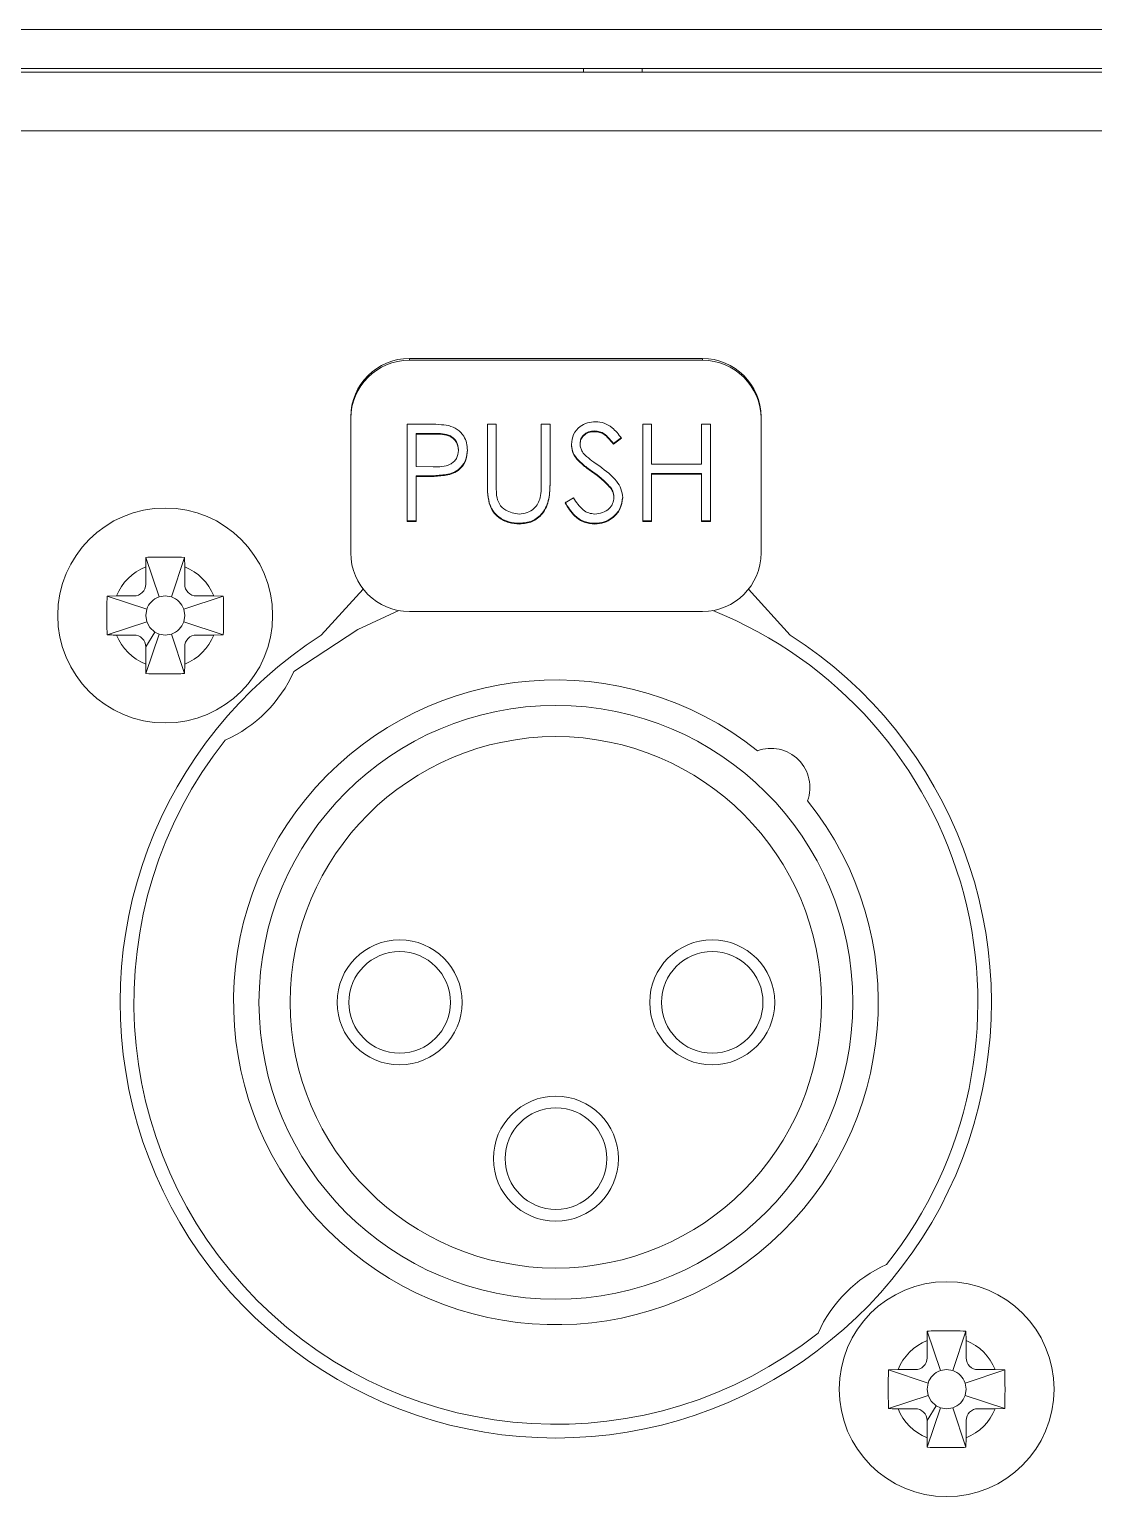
# Model space of a CAD drawing. Header units: millimetres. Extents: x 5 to 589, y 5 to 415.
# Drawn here: x 226.68 to 240.3, y 350.92 to 369.7 of the extents above; entities that cross this region are included whole.
import ezdxf

# ---------------------------------------------------------------- set-up
doc = ezdxf.new("R2010")
doc.units = ezdxf.units.MM

msp = doc.modelspace()

# ---------------------------------------------------------------- linework, layer by layer
at = {"color": 7, "linetype": 'Continuous', "lineweight": 15}
for p, q in [((83.7734, 369.699), (298.2734, 369.699)), ((83.7734, 369.199), (298.2734, 369.199)), ((84.2234, 369.149), (297.8234, 369.149)), ((233.7734, 369.149), (233.7734, 369.199)), ((234.5234, 369.149), (234.5234, 369.199)), ((84.2234, 368.399), (297.8234, 368.399)), ((231.5456, 365.4876), (231.5456, 365.4658)), ((235.2956, 365.4876), (231.5456, 365.4876)), ((235.2956, 365.4658), (231.5456, 365.4658)), ((235.2956, 365.4658), (235.2956, 365.4876)), ((230.7956, 364.7186), (230.7956, 364.7404)), ((230.7956, 364.7186), (230.7956, 362.999)), ((231.5187, 364.6468), (231.7639, 364.6468)), ((231.5187, 363.4015), (231.5187, 364.6468)), ((232.5444, 364.6468), (232.6566, 364.6468)), ((232.5444, 363.8947), (232.5444, 364.6468)), ((232.6566, 364.6468), (232.6566, 363.9007)), ((233.2335, 364.6468), (233.3457, 364.6468)), ((233.2335, 363.9007), (233.2335, 364.6468)), ((233.3457, 364.6468), (233.3457, 363.8947)), ((234.5316, 364.6468), (234.6437, 364.6468)), ((234.5316, 363.4015), (234.5316, 364.6468)), ((234.6437, 364.6468), (234.6437, 364.1359)), ((235.2848, 364.6468), (235.397, 364.6468)), ((235.2848, 364.1359), (235.2848, 364.6468)), ((235.397, 364.6468), (235.397, 363.4015)), ((236.0456, 364.7404), (236.0456, 364.7186)), ((236.0456, 364.7186), (236.0456, 362.999)), ((231.8595, 364.5277), (231.6309, 364.5277)), ((231.6309, 364.5277), (231.6309, 364.519)), ((231.8595, 364.519), (231.6309, 364.519)), ((231.6309, 364.519), (231.6309, 364.104)), ((231.8595, 364.5277), (231.8595, 364.519)), ((233.9136, 364.5597), (233.9136, 364.551)), ((234.2591, 364.4766), (234.1577, 364.4)), ((234.2591, 364.4679), (234.1577, 364.3913)), ((232.1758, 364.321), (232.1758, 364.3122)), ((233.7303, 364.402), (233.7303, 364.3933)), ((234.1577, 364.4), (234.1577, 364.3913)), ((231.6309, 364.104), (231.8498, 364.1012)), ((233.688, 364.2072), (233.688, 364.1985)), ((234.6437, 364.1359), (235.2848, 364.1359)), ((231.7203, 363.985), (231.6309, 363.985)), ((231.6309, 363.985), (231.6309, 363.9762)), ((231.6309, 363.9762), (231.6309, 363.4015)), ((231.7203, 363.9762), (231.6309, 363.9762)), ((231.7203, 363.985), (231.7203, 363.9762)), ((232.0386, 364.0054), (232.0386, 363.9967)), ((232.6565, 363.8911), (232.6565, 363.8824)), ((233.8928, 364.0378), (233.8928, 364.0291)), ((234.6437, 364.0169), (234.6437, 364.0082)), ((235.2848, 364.0169), (234.6437, 364.0169)), ((234.6437, 364.0082), (234.6437, 363.4015)), ((235.2848, 364.0082), (234.6437, 364.0082)), ((235.2848, 364.0169), (235.2848, 364.0082)), ((235.2848, 363.4015), (235.2848, 364.0082)), ((233.538, 363.6417), (233.6436, 363.7048)), ((234.1182, 363.8393), (234.1182, 363.8306)), ((234.163, 363.717), (234.163, 363.7083)), ((232.5667, 363.641), (232.5667, 363.6322)), ((231.6309, 363.4102), (231.5187, 363.4102)), ((231.6309, 363.4015), (231.5187, 363.4015)), ((232.9573, 363.3783), (232.9573, 363.3696)), ((233.9181, 363.3783), (233.9181, 363.3696)), ((234.6437, 363.4102), (234.5316, 363.4102)), ((234.6437, 363.4015), (234.5316, 363.4015)), ((235.397, 363.4102), (235.2848, 363.4102)), ((235.397, 363.4015), (235.2848, 363.4015)), ((228.1706, 362.8211), (228.1727, 362.9427)), ((228.3415, 362.4362), (228.1727, 362.9427)), ((228.4996, 362.4362), (228.6685, 362.9427)), ((228.6685, 362.9427), (228.6706, 362.8211)), ((228.1706, 362.8211), (228.1706, 362.599)), ((228.6706, 362.599), (228.6706, 362.8211)), ((227.6769, 362.4469), (227.7984, 362.449)), ((228.1834, 362.278), (227.6769, 362.4469)), ((228.0206, 362.449), (227.7984, 362.449)), ((228.6577, 362.278), (229.1643, 362.4469)), ((229.0427, 362.449), (228.8206, 362.449)), ((229.0427, 362.449), (229.1643, 362.4469)), ((230.9553, 362.5362), (230.4184, 361.948)), ((236.4184, 361.948), (235.884, 362.534)), ((235.2956, 362.249), (231.5456, 362.249)), ((228.1834, 362.1199), (227.6769, 361.9511)), ((228.1706, 361.799), (228.2881, 361.987)), ((228.2881, 361.987), (228.3415, 361.9618)), ((228.6577, 362.1199), (229.1643, 361.9511)), ((227.7984, 361.949), (228.0206, 361.949)), ((228.1706, 361.799), (228.1706, 361.5769)), ((228.3415, 361.9618), (228.1727, 361.4553)), ((228.4996, 361.9618), (228.6685, 361.4553)), ((228.6706, 361.5769), (228.6706, 361.799)), ((228.8206, 361.949), (229.0427, 361.949)), ((229.1643, 361.9511), (229.0427, 361.949)), ((228.1727, 361.4553), (228.1706, 361.5769)), ((228.6706, 361.5769), (228.6685, 361.4553)), ((238.1706, 352.9211), (238.1727, 353.0427)), ((238.3415, 352.5362), (238.1727, 353.0427)), ((238.4996, 352.5362), (238.6685, 353.0427)), ((238.6685, 353.0427), (238.6706, 352.9211)), ((238.1706, 352.9211), (238.1706, 352.699)), ((238.6706, 352.699), (238.6706, 352.9211)), ((237.6769, 352.5469), (237.7985, 352.549)), ((238.1834, 352.378), (237.6769, 352.5469)), ((238.0206, 352.549), (237.7985, 352.549)), ((238.6577, 352.378), (239.1643, 352.5469)), ((239.0427, 352.549), (238.8206, 352.549)), ((239.0427, 352.549), (239.1643, 352.5469)), ((238.1834, 352.2199), (237.6769, 352.0511)), ((238.6577, 352.2199), (239.1643, 352.0511)), ((237.7985, 352.049), (238.0206, 352.049)), ((238.1706, 351.899), (238.2881, 352.087)), ((238.3415, 352.0618), (238.1727, 351.5553)), ((238.2881, 352.087), (238.3415, 352.0618)), ((238.4996, 352.0618), (238.6685, 351.5553)), ((238.8206, 352.049), (239.0427, 352.049)), ((239.1643, 352.0511), (239.0427, 352.049)), ((238.1706, 351.899), (238.1706, 351.6769)), ((238.6706, 351.6769), (238.6706, 351.899)), ((238.1727, 351.5553), (238.1706, 351.6769)), ((238.6706, 351.6769), (238.6685, 351.5553))]:
    msp.add_line(p, q, dxfattribs=at)
at = {"color": 7, "linetype": 'Continuous', "lineweight": 15, "flags": 128}
for points in [[(228.4996, 362.4362), (228.4206, 362.449), (228.3415, 362.4362)], [(228.1834, 362.278), (228.1706, 362.199), (228.1834, 362.1199)], [(228.6577, 362.1199), (228.6706, 362.199), (228.6577, 362.278)], [(231.411, 362.2611), (230.8876, 362.0181), (230.0665, 361.4811)], [(228.1834, 362.1199), (228.2241, 362.0443), (228.2881, 361.987)], [(228.3415, 361.9618), (228.4206, 361.949), (228.4996, 361.9618)], [(238.4996, 352.5362), (238.4206, 352.549), (238.3415, 352.5362)], [(238.1834, 352.378), (238.1706, 352.299), (238.1834, 352.2199)], [(238.1834, 352.2199), (238.2241, 352.1443), (238.2881, 352.087)], [(238.6577, 352.2199), (238.6706, 352.299), (238.6577, 352.378)], [(238.3415, 352.0618), (238.4206, 352.049), (238.4996, 352.0618)]]:
    msp.add_lwpolyline(points, dxfattribs=at)
at = {"color": 7, "linetype": 'Continuous', "lineweight": 15}
for centre, radius in [((228.4206, 362.199), 1.375), ((233.4206, 357.249), 3.8), ((233.4206, 357.249), 3.4), ((231.4206, 357.249), 0.8), ((235.4206, 357.249), 0.8), ((231.4206, 357.249), 0.65), ((235.4206, 357.249), 0.65), ((233.4206, 355.249), 0.8), ((233.4206, 355.249), 0.65), ((238.4206, 352.299), 1.375)]:
    msp.add_circle(centre, radius, dxfattribs=at)
for centre, radius, start, end in [((231.5441, 364.739), 0.7486, 89.89085, 179.89045), ((231.5441, 364.7172), 0.7486, 89.89085, 179.89045), ((235.297, 364.739), 0.7486, 0.10955, 90.10886), ((235.297, 364.7172), 0.7486, 0.10955, 90.10886), ((231.5456, 362.999), 0.75, 180, 270), ((235.2956, 362.999), 0.75, 270, 0), ((228.4206, 362.199), 0.6705, 111.89302, 158.10698), ((228.4206, 362.199), 0.6705, 21.89302, 68.10698), ((228.0208, 362.5988), 0.1498, 269.92128, 0.08014), ((228.8204, 362.5988), 0.1498, 179.91852, 270.08006), ((228.4202, 362.1993), 0.2495, 108.38272, 161.61728), ((228.4209, 362.1993), 0.2496, 18.38409, 71.61591), ((233.4206, 357.249), 5.4, 321.60206, 68.15264), ((228.4209, 362.1986), 0.2496, 288.38536, 341.61599), ((228.4206, 362.199), 0.6705, 201.89302, 248.10698), ((233.4184, 357.249), 5.575, 122.55552, 57.44448), ((228.0208, 361.7992), 0.1498, 359.92092, 90.07766), ((228.4206, 362.199), 0.6705, 291.89302, 338.10698), ((228.8204, 361.7992), 0.1498, 89.92318, 180.07824), ((228.4706, 362.199), 1.75, 294.22044, 335.77956), ((233.4206, 357.249), 4.125, 51.30947, 38.69053), ((233.4206, 357.249), 5.4, 141.60206, 308.39794), ((236.1706, 359.999), 0.5, 339.95166, 110.04834), ((238.3706, 352.299), 1.75, 114.22044, 155.77956), ((238.4206, 352.299), 0.6705, 111.89302, 158.10698), ((238.4206, 352.299), 0.6705, 21.89302, 68.10698), ((238.0208, 352.6988), 0.1498, 269.92, 0.07858), ((238.8204, 352.6988), 0.1498, 179.92102, 270.0804), ((238.4202, 352.2993), 0.2496, 108.38474, 161.61458), ((238.4209, 352.2993), 0.2495, 18.38252, 71.61681), ((238.4209, 352.2986), 0.2495, 288.38298, 341.61702), ((238.4206, 352.299), 0.6705, 201.89302, 248.10698), ((238.0208, 351.8992), 0.1498, 359.92042, 90.08029), ((238.4206, 352.299), 0.6705, 291.89302, 338.10698), ((238.8204, 351.8992), 0.1498, 89.91919, 180.0801)]:
    msp.add_arc(centre, radius, start, end, dxfattribs=at)
for points, knots in [([(231.7639, 364.6468), (231.8173, 364.6469), (231.9127, 364.6472), (232.0071, 364.6339), (232.0486, 364.628)], [0, 0, 0, 0, 0.5603151, 1, 1, 1, 1]), ([(232.0486, 364.628), (232.0866, 364.6144), (232.1625, 364.5871), (232.241, 364.5028), (232.2825, 364.4072), (232.2861, 364.3442), (232.288, 364.3127)], [0, 0, 0, 0, 0.2796982, 0.559374, 0.7795053, 1, 1, 1, 1]), ([(233.6181, 364.3881), (233.6235, 364.4323), (233.6343, 364.5207), (233.7197, 364.6167), (233.8218, 364.6698), (233.8913, 364.6757), (233.9261, 364.6787)], [0, 0, 0, 0, 0.2795576, 0.5588027, 0.7793773, 1, 1, 1, 1]), ([(233.9261, 364.6787), (233.9646, 364.6749), (234.0416, 364.6675), (234.162, 364.5942), (234.2223, 364.5158), (234.2591, 364.4679)], [0, 0, 0, 0, 0.2797555, 0.5595063, 1, 1, 1, 1]), ([(232.1758, 364.321), (232.1701, 364.3567), (232.1616, 364.4105), (232.1156, 364.4666), (232.0273, 364.5297), (231.934, 364.5286), (231.8595, 364.5277)], [0, 0, 0, 0, 0.2489714, 0.3747237, 0.5003769, 1, 1, 1, 1]), ([(232.1758, 364.3122), (232.1701, 364.348), (232.1616, 364.4018), (232.1156, 364.4579), (232.0273, 364.521), (231.934, 364.5199), (231.8595, 364.519)], [0, 0, 0, 0, 0.2489695, 0.3747301, 0.5003806, 1, 1, 1, 1]), ([(233.9136, 364.5597), (233.8882, 364.5577), (233.8375, 364.5538), (233.7765, 364.515), (233.7364, 364.4617), (233.7323, 364.4219), (233.7303, 364.402)], [0, 0, 0, 0, 0.2802724, 0.5599392, 0.7799235, 1, 1, 1, 1]), ([(233.9136, 364.551), (233.8882, 364.549), (233.8375, 364.5451), (233.7765, 364.5063), (233.7364, 364.453), (233.7323, 364.4132), (233.7303, 364.3933)], [0, 0, 0, 0, 0.2802729, 0.559937, 0.7799325, 1, 1, 1, 1]), ([(234.1577, 364.4), (234.1361, 364.4268), (234.1005, 364.4709), (234.0419, 364.5242), (233.9806, 364.5545), (233.9359, 364.558), (233.9136, 364.5597)], [0, 0, 0, 0, 0.3404159, 0.5604922, 0.7801889, 1, 1, 1, 1]), ([(234.1577, 364.3913), (234.1361, 364.4181), (234.1005, 364.4622), (234.0419, 364.5155), (233.9806, 364.5458), (233.9359, 364.5492), (233.9136, 364.551)], [0, 0, 0, 0, 0.3404085, 0.5604862, 0.7801859, 1, 1, 1, 1]), ([(231.8498, 364.1012), (231.9259, 364.1009), (232.0212, 364.1006), (232.1135, 364.1629), (232.1616, 364.2201), (232.1701, 364.2755), (232.1758, 364.3122)], [0, 0, 0, 0, 0.4997245, 0.6253493, 0.7510835, 1, 1, 1, 1]), ([(232.288, 364.3215), (232.285, 364.2804), (232.2791, 364.1984), (232.2164, 364.0985), (232.1313, 364.034), (232.0695, 364.0149), (232.0386, 364.0054)], [0, 0, 0, 0, 0.2801048, 0.5593221, 0.7794605, 1, 1, 1, 1]), ([(232.288, 364.3127), (232.285, 364.2717), (232.2791, 364.1897), (232.2164, 364.0898), (232.1313, 364.0253), (232.0695, 364.0062), (232.0386, 363.9967)], [0, 0, 0, 0, 0.2800947, 0.5593205, 0.7794566, 1, 1, 1, 1]), ([(233.688, 364.2072), (233.6659, 364.2395), (233.6266, 364.2972), (233.6207, 364.3664), (233.6181, 364.3968)], [0, 0, 0, 0, 0.5598339, 1, 1, 1, 1]), ([(233.688, 364.1985), (233.6659, 364.2308), (233.6266, 364.2885), (233.6207, 364.3576), (233.6181, 364.3881)], [0, 0, 0, 0, 0.55985083, 1, 1, 1, 1]), ([(233.7303, 364.3933), (233.7318, 364.3759), (233.7347, 364.3412), (233.7618, 364.2839), (233.7933, 364.252), (233.8127, 364.2324)], [0, 0, 0, 0, 0.279947, 0.5597827, 1, 1, 1, 1]), ([(233.8928, 364.0378), (233.852, 364.0665), (233.7793, 364.1177), (233.7159, 364.1799), (233.688, 364.2072)], [0, 0, 0, 0, 0.5604223, 1, 1, 1, 1]), ([(233.8928, 364.0291), (233.852, 364.0578), (233.7793, 364.109), (233.7159, 364.1712), (233.688, 364.1985)], [0, 0, 0, 0, 0.560421, 1, 1, 1, 1]), ([(233.8127, 364.2324), (233.8435, 364.2086), (233.8986, 364.166), (233.9556, 364.126), (233.9807, 364.1084)], [0, 0, 0, 0, 0.5599022, 1, 1, 1, 1]), ([(233.9807, 364.1084), (234.059, 364.0506), (234.1682, 363.9701), (234.2611, 363.8202), (234.2705, 363.7444), (234.2752, 363.7066)], [0, 0, 0, 0, 0.560115, 0.7802825, 1, 1, 1, 1]), ([(232.0386, 364.0054), (231.9794, 363.998), (231.8737, 363.9847), (231.7672, 363.9849), (231.7203, 363.985)], [0, 0, 0, 0, 0.5596936, 1, 1, 1, 1]), ([(232.0386, 363.9967), (231.9794, 363.9893), (231.8737, 363.976), (231.7672, 363.9762), (231.7203, 363.9762)], [0, 0, 0, 0, 0.559693, 1, 1, 1, 1]), ([(232.5667, 363.641), (232.5587, 363.6896), (232.5444, 363.7765), (232.5444, 363.8646), (232.5444, 363.9034)], [0, 0, 0, 0, 0.5595048, 1, 1, 1, 1]), ([(232.5667, 363.6322), (232.5587, 363.6809), (232.5444, 363.7678), (232.5444, 363.8559), (232.5444, 363.8947)], [0, 0, 0, 0, 0.5594965, 1, 1, 1, 1]), ([(232.6566, 363.9007), (232.6565, 363.8697), (232.6563, 363.8144), (232.66, 363.7593), (232.6616, 363.735)], [0, 0, 0, 0, 0.5601237, 1, 1, 1, 1]), ([(233.3457, 363.9034), (233.3446, 363.834), (233.3425, 363.696), (233.2671, 363.5122), (233.1216, 363.3959), (233.0121, 363.3842), (232.9573, 363.3783)], [0, 0, 0, 0, 0.2816536, 0.5601104, 0.7800808, 1, 1, 1, 1]), ([(233.3457, 363.8947), (233.3446, 363.8253), (233.3425, 363.6873), (233.2671, 363.5034), (233.1216, 363.3872), (233.0121, 363.3754), (232.9573, 363.3696)], [0, 0, 0, 0, 0.2816543, 0.5601103, 0.7800792, 1, 1, 1, 1]), ([(233.2207, 363.7073), (233.2255, 363.7433), (233.2339, 363.8074), (233.2336, 363.8722), (233.2335, 363.9007)], [0, 0, 0, 0, 0.5596366, 1, 1, 1, 1]), ([(234.1182, 363.8393), (234.0796, 363.8803), (234.0108, 363.9537), (233.9289, 364.0121), (233.8928, 364.0378)], [0, 0, 0, 0, 0.5594906, 1, 1, 1, 1]), ([(234.1182, 363.8306), (234.0796, 363.8716), (234.0108, 363.945), (233.9289, 364.0034), (233.8928, 364.0291)], [0, 0, 0, 0, 0.5594891, 1, 1, 1, 1]), ([(232.6616, 363.735), (232.6695, 363.6969), (232.6854, 363.6209), (232.7925, 363.523), (232.8909, 363.5071), (232.951, 363.4973)], [0, 0, 0, 0, 0.28105121, 0.56082186, 1, 1, 1, 1]), ([(232.951, 363.4973), (232.9855, 363.501), (233.0544, 363.5084), (233.1378, 363.5611), (233.1946, 363.6303), (233.212, 363.6817), (233.2207, 363.7073)], [0, 0, 0, 0, 0.2797869, 0.5593722, 0.7795628, 1, 1, 1, 1]), ([(233.6436, 363.7048), (233.6808, 363.648), (233.7326, 363.5687), (233.8385, 363.5055), (233.8916, 363.5), (233.9181, 363.4973)], [0, 0, 0, 0, 0.5593122, 0.7797797, 1, 1, 1, 1]), ([(234.2752, 363.7153), (234.2682, 363.6644), (234.2542, 363.5624), (234.1543, 363.4539), (234.0388, 363.388), (233.9583, 363.3815), (233.9181, 363.3783)], [0, 0, 0, 0, 0.2791835, 0.5590864, 0.779452, 1, 1, 1, 1]), ([(233.9181, 363.4973), (233.9517, 363.5007), (234.0188, 363.5074), (234.1009, 363.5577), (234.1531, 363.6294), (234.1597, 363.682), (234.163, 363.7083)], [0, 0, 0, 0, 0.2802721, 0.5601439, 0.7801506, 1, 1, 1, 1]), ([(234.2752, 363.7066), (234.2682, 363.6557), (234.2542, 363.5537), (234.1543, 363.4452), (234.0388, 363.3793), (233.9583, 363.3728), (233.9181, 363.3696)], [0, 0, 0, 0, 0.2791832, 0.5590858, 0.7794512, 1, 1, 1, 1]), ([(234.163, 363.717), (234.1599, 363.7419), (234.1544, 363.7862), (234.1292, 363.823), (234.1182, 363.8393)], [0, 0, 0, 0, 0.5589931, 1, 1, 1, 1]), ([(234.163, 363.7083), (234.1599, 363.7331), (234.1544, 363.7775), (234.1292, 363.8143), (234.1182, 363.8306)], [0, 0, 0, 0, 0.558981, 1, 1, 1, 1]), ([(232.9573, 363.3783), (232.9098, 363.3815), (232.815, 363.388), (232.6954, 363.4498), (232.6077, 363.5369), (232.5804, 363.6063), (232.5667, 363.641)], [0, 0, 0, 0, 0.2802234, 0.5599151, 0.7799575, 1, 1, 1, 1]), ([(232.9573, 363.3696), (232.9098, 363.3728), (232.815, 363.3792), (232.6954, 363.4411), (232.6077, 363.5282), (232.5804, 363.5976), (232.5667, 363.6322)], [0, 0, 0, 0, 0.2802211, 0.5599116, 0.7799504, 1, 1, 1, 1]), ([(233.9181, 363.3783), (233.8718, 363.3829), (233.7794, 363.3921), (233.6369, 363.486), (233.5755, 363.588), (233.538, 363.6504)], [0, 0, 0, 0, 0.2798834, 0.5596671, 1, 1, 1, 1]), ([(233.9181, 363.3696), (233.8718, 363.3742), (233.7794, 363.3834), (233.6369, 363.4773), (233.5755, 363.5793), (233.538, 363.6417)], [0, 0, 0, 0, 0.2798836, 0.5596689, 1, 1, 1, 1]), ([(228.1727, 362.9427), (228.2384, 362.9441), (228.3539, 362.9466), (228.5192, 362.9463), (228.6187, 362.9439), (228.6685, 362.9427)], [0, 0, 0, 0, 0.3978836, 0.6988078, 1, 1, 1, 1]), ([(227.6769, 361.9511), (227.6754, 362.0168), (227.6729, 362.1323), (227.6733, 362.2977), (227.6757, 362.3971), (227.6769, 362.4469)], [0, 0, 0, 0, 0.3978806, 0.69881, 1, 1, 1, 1]), ([(229.1643, 362.4469), (229.1657, 362.3812), (229.1682, 362.2657), (229.1678, 362.1003), (229.1655, 362.0008), (229.1643, 361.9511)], [0, 0, 0, 0, 0.3978806, 0.6988101, 1, 1, 1, 1]), ([(227.7984, 361.949), (227.7782, 361.9491), (227.7374, 361.9492), (227.6971, 361.9504), (227.6769, 361.9511)], [0, 0, 0, 0, 0.4984898, 1, 1, 1, 1]), ([(228.6685, 361.4553), (228.6027, 361.4539), (228.4873, 361.4514), (228.3219, 361.4517), (228.2224, 361.4541), (228.1727, 361.4553)], [0, 0, 0, 0, 0.3978836, 0.6988079, 1, 1, 1, 1]), ([(238.1727, 353.0427), (238.2384, 353.0441), (238.3539, 353.0466), (238.5192, 353.0463), (238.6187, 353.0439), (238.6685, 353.0427)], [0, 0, 0, 0, 0.3978836, 0.6988153, 1, 1, 1, 1]), ([(237.6769, 352.0511), (237.6754, 352.1168), (237.6729, 352.2323), (237.6733, 352.3977), (237.6757, 352.4971), (237.6769, 352.5469)], [0, 0, 0, 0, 0.3978799, 0.6988079, 1, 1, 1, 1]), ([(239.1643, 352.5469), (239.1657, 352.4811), (239.1682, 352.3657), (239.1678, 352.2003), (239.1655, 352.1008), (239.1643, 352.0511)], [0, 0, 0, 0, 0.3978836, 0.6988078, 1, 1, 1, 1]), ([(237.7985, 352.049), (237.7782, 352.0491), (237.7374, 352.0492), (237.6971, 352.0504), (237.6769, 352.0511)], [0, 0, 0, 0, 0.4984745, 1, 1, 1, 1]), ([(238.6685, 351.5553), (238.6027, 351.5539), (238.4873, 351.5514), (238.3219, 351.5517), (238.2224, 351.5541), (238.1727, 351.5553)], [0, 0, 0, 0, 0.3978761, 0.6988079, 1, 1, 1, 1])]:
    msp.add_open_spline(points, degree=3, knots=knots, dxfattribs=at)

doc.saveas('drawing.dxf')
